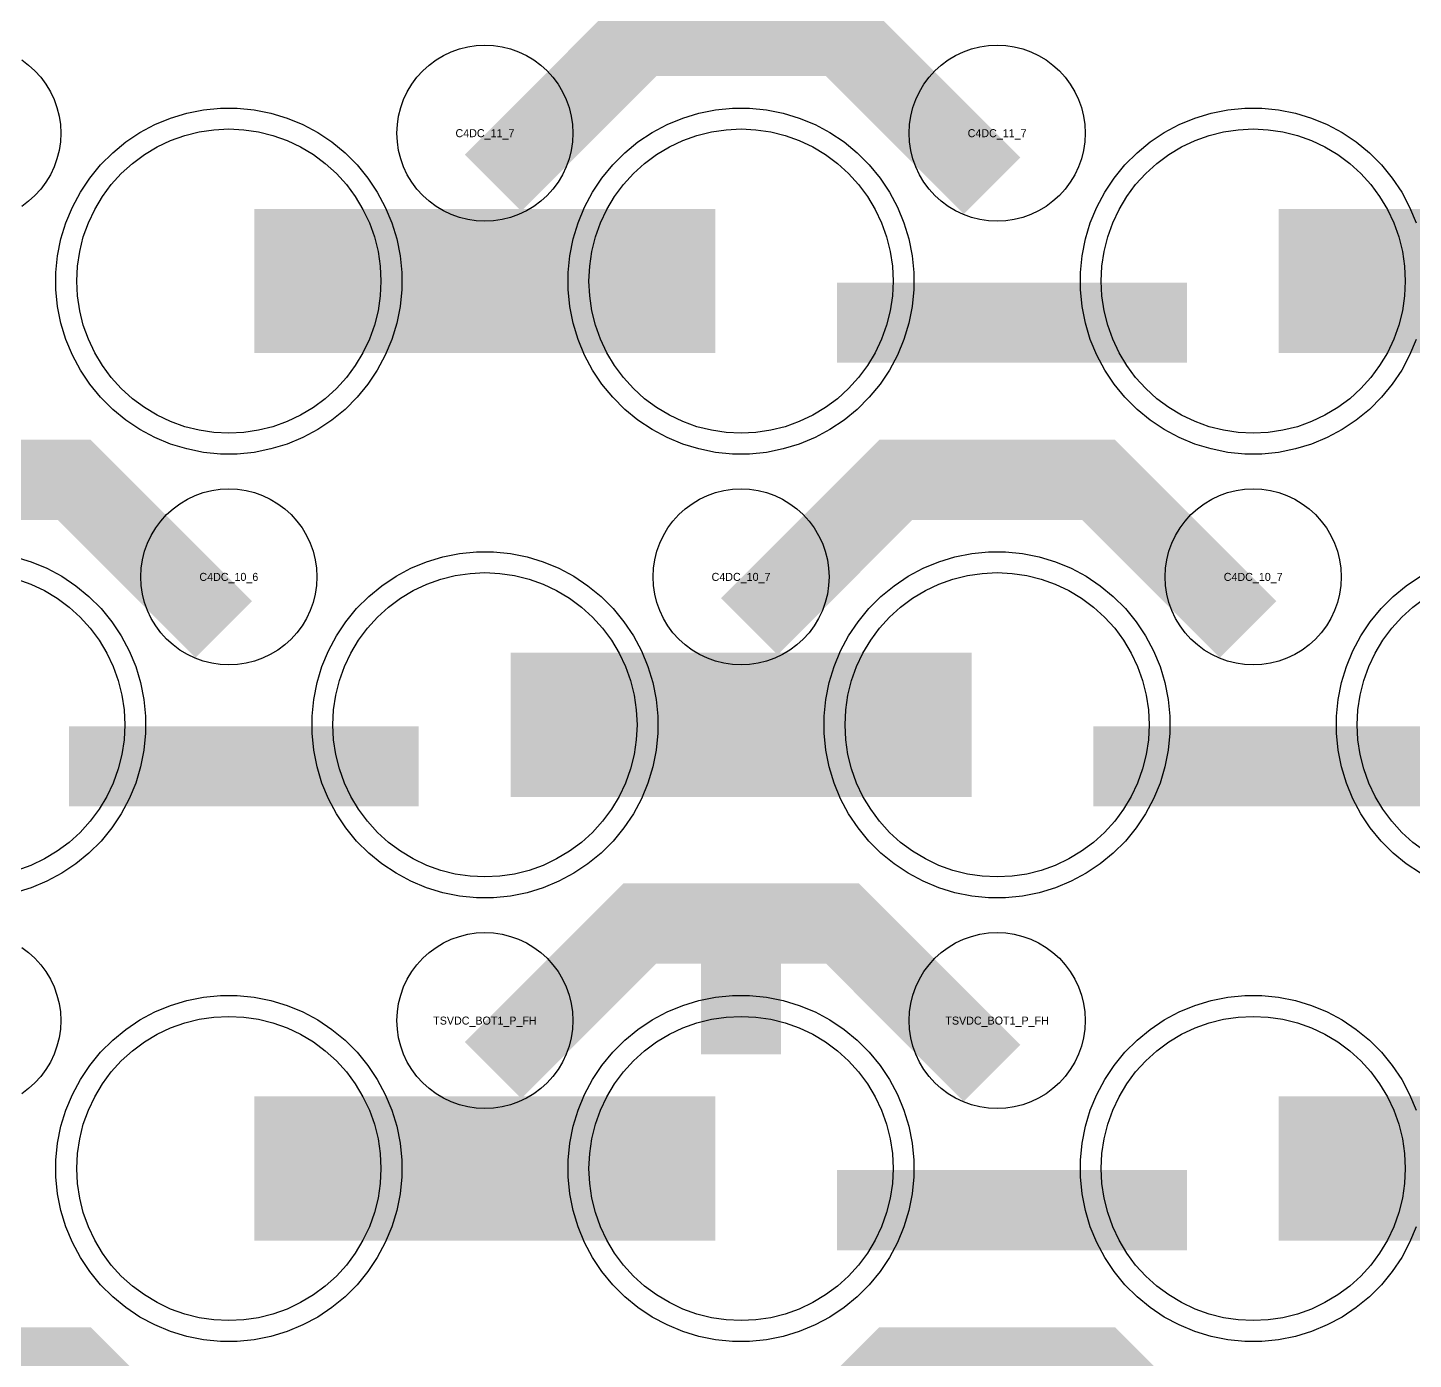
# Model space of a CAD drawing. Extents: x -11880 to 11880, y -14992 to 14992.
# Drawn here: x -9902.8 to -9470, y -13652.1 to -13236.2 of the extents above; entities that cross this region are included whole.
import ezdxf
from ezdxf.enums import TextEntityAlignment as Align

# ---------------------------------------------------------------- set-up
doc = ezdxf.new("R2010")
doc.units = 0
doc.header["$MEASUREMENT"] = 0
for name, color, linetype in [('GDS_775_DT_237', 138, 'CONTINUOUS'), ('RDL1_FS', 34, 'CONTINUOUS'), ('RDL_BS', 160, 'CONTINUOUS')]:
    doc.layers.add(name, color=color, linetype=linetype)

msp = doc.modelspace()

# ---------------------------------------------------------------- linework, layer by layer
at = {"layer": 'RDL1_FS'}
for points in [[(-9840, -13362.869), (-9844.657, -13362.64), (-9849.268, -13361.956), (-9853.791, -13360.824), (-9858.181, -13359.252), (-9862.395, -13357.26), (-9866.395, -13354.862), (-9870.14, -13352.084), (-9873.594, -13348.954), (-9876.724, -13345.5), (-9879.502, -13341.755), (-9881.9, -13337.755), (-9883.892, -13333.541), (-9885.464, -13329.151), (-9886.596, -13324.628), (-9887.28, -13320.017), (-9887.509, -13315.36), (-9887.28, -13310.703), (-9886.596, -13306.092), (-9885.464, -13301.569), (-9883.892, -13297.179), (-9881.9, -13292.965), (-9879.502, -13288.965), (-9876.724, -13285.22), (-9873.594, -13281.766), (-9870.14, -13278.636), (-9866.395, -13275.858), (-9862.395, -13273.46), (-9858.181, -13271.468), (-9853.791, -13269.896), (-9849.268, -13268.764), (-9844.657, -13268.08), (-9840, -13267.851), (-9835.343, -13268.08), (-9830.732, -13268.764), (-9826.209, -13269.896), (-9821.819, -13271.468), (-9817.605, -13273.46), (-9813.605, -13275.858), (-9809.86, -13278.636), (-9806.406, -13281.766), (-9803.276, -13285.22), (-9800.498, -13288.965), (-9798.1, -13292.965), (-9796.108, -13297.179), (-9794.536, -13301.569), (-9793.404, -13306.092), (-9792.72, -13310.703), (-9792.491, -13315.36), (-9792.72, -13320.017), (-9793.404, -13324.628), (-9794.536, -13329.151), (-9796.108, -13333.541), (-9798.1, -13337.755), (-9800.498, -13341.755), (-9803.276, -13345.5), (-9806.406, -13348.954), (-9809.86, -13352.084), (-9813.605, -13354.862), (-9817.605, -13357.26), (-9821.819, -13359.252), (-9826.209, -13360.824), (-9830.732, -13361.956), (-9835.343, -13362.64)], [(-9680, -13362.869), (-9684.657, -13362.64), (-9689.268, -13361.956), (-9693.791, -13360.824), (-9698.181, -13359.252), (-9702.395, -13357.26), (-9706.395, -13354.862), (-9710.14, -13352.084), (-9713.594, -13348.954), (-9716.724, -13345.5), (-9719.502, -13341.755), (-9721.9, -13337.755), (-9723.892, -13333.541), (-9725.464, -13329.151), (-9726.596, -13324.628), (-9727.28, -13320.017), (-9727.509, -13315.36), (-9727.28, -13310.703), (-9726.596, -13306.092), (-9725.464, -13301.569), (-9723.892, -13297.179), (-9721.9, -13292.965), (-9719.502, -13288.965), (-9716.724, -13285.22), (-9713.594, -13281.766), (-9710.14, -13278.636), (-9706.395, -13275.858), (-9702.395, -13273.46), (-9698.181, -13271.468), (-9693.791, -13269.896), (-9689.268, -13268.764), (-9684.657, -13268.08), (-9680, -13267.851), (-9675.343, -13268.08), (-9670.732, -13268.764), (-9666.209, -13269.896), (-9661.819, -13271.468), (-9657.605, -13273.46), (-9653.605, -13275.858), (-9649.86, -13278.636), (-9646.406, -13281.766), (-9643.276, -13285.22), (-9640.498, -13288.965), (-9638.1, -13292.965), (-9636.108, -13297.179), (-9634.536, -13301.569), (-9633.404, -13306.092), (-9632.72, -13310.703), (-9632.491, -13315.36), (-9632.72, -13320.017), (-9633.404, -13324.628), (-9634.536, -13329.151), (-9636.108, -13333.541), (-9638.1, -13337.755), (-9640.498, -13341.755), (-9643.276, -13345.5), (-9646.406, -13348.954), (-9649.86, -13352.084), (-9653.605, -13354.862), (-9657.605, -13357.26), (-9661.819, -13359.252), (-9666.209, -13360.824), (-9670.732, -13361.956), (-9675.343, -13362.64)], [(-9520, -13362.869), (-9524.657, -13362.64), (-9529.268, -13361.956), (-9533.791, -13360.824), (-9538.181, -13359.252), (-9542.395, -13357.26), (-9546.395, -13354.862), (-9550.14, -13352.084), (-9553.594, -13348.954), (-9556.724, -13345.5), (-9559.502, -13341.755), (-9561.9, -13337.755), (-9563.892, -13333.541), (-9565.464, -13329.151), (-9566.596, -13324.628), (-9567.28, -13320.017), (-9567.509, -13315.36), (-9567.28, -13310.703), (-9566.596, -13306.092), (-9565.464, -13301.569), (-9563.892, -13297.179), (-9561.9, -13292.965), (-9559.502, -13288.965), (-9556.724, -13285.22), (-9553.594, -13281.766), (-9550.14, -13278.636), (-9546.395, -13275.858), (-9542.395, -13273.46), (-9538.181, -13271.468), (-9533.791, -13269.896), (-9529.268, -13268.764), (-9524.657, -13268.08), (-9520, -13267.851), (-9515.343, -13268.08), (-9510.732, -13268.764), (-9506.209, -13269.896), (-9501.819, -13271.468), (-9497.605, -13273.46), (-9493.605, -13275.858), (-9489.86, -13278.636), (-9486.406, -13281.766), (-9483.276, -13285.22), (-9480.498, -13288.965), (-9478.1, -13292.965), (-9476.108, -13297.179), (-9474.536, -13301.569), (-9473.404, -13306.092), (-9472.72, -13310.703), (-9472.491, -13315.36), (-9472.72, -13320.017), (-9473.404, -13324.628), (-9474.536, -13329.151), (-9476.108, -13333.541), (-9478.1, -13337.755), (-9480.498, -13341.755), (-9483.276, -13345.5), (-9486.406, -13348.954), (-9489.86, -13352.084), (-9493.605, -13354.862), (-9497.605, -13357.26), (-9501.819, -13359.252), (-9506.209, -13360.824), (-9510.732, -13361.956), (-9515.343, -13362.64)], [(-9760, -13501.434), (-9764.657, -13501.205), (-9769.268, -13500.521), (-9773.791, -13499.389), (-9778.181, -13497.817), (-9782.395, -13495.825), (-9786.395, -13493.427), (-9790.14, -13490.649), (-9793.594, -13487.519), (-9796.724, -13484.065), (-9799.502, -13480.32), (-9801.9, -13476.32), (-9803.892, -13472.106), (-9805.464, -13467.716), (-9806.596, -13463.193), (-9807.28, -13458.582), (-9807.509, -13453.925), (-9807.28, -13449.268), (-9806.596, -13444.657), (-9805.464, -13440.134), (-9803.892, -13435.744), (-9801.9, -13431.53), (-9799.502, -13427.53), (-9796.724, -13423.785), (-9793.594, -13420.331), (-9790.14, -13417.201), (-9786.395, -13414.423), (-9782.395, -13412.025), (-9778.181, -13410.033), (-9773.791, -13408.461), (-9769.268, -13407.329), (-9764.657, -13406.645), (-9760, -13406.416), (-9755.343, -13406.645), (-9750.732, -13407.329), (-9746.209, -13408.461), (-9741.819, -13410.033), (-9737.605, -13412.025), (-9733.605, -13414.423), (-9729.86, -13417.201), (-9726.406, -13420.331), (-9723.276, -13423.785), (-9720.498, -13427.53), (-9718.1, -13431.53), (-9716.108, -13435.744), (-9714.536, -13440.134), (-9713.404, -13444.657), (-9712.72, -13449.268), (-9712.491, -13453.925), (-9712.72, -13458.582), (-9713.404, -13463.193), (-9714.536, -13467.716), (-9716.108, -13472.106), (-9718.1, -13476.32), (-9720.498, -13480.32), (-9723.276, -13484.065), (-9726.406, -13487.519), (-9729.86, -13490.649), (-9733.605, -13493.427), (-9737.605, -13495.825), (-9741.819, -13497.817), (-9746.209, -13499.389), (-9750.732, -13500.521), (-9755.343, -13501.205)], [(-9600, -13501.434), (-9604.657, -13501.205), (-9609.268, -13500.521), (-9613.791, -13499.389), (-9618.181, -13497.817), (-9622.395, -13495.825), (-9626.395, -13493.427), (-9630.14, -13490.649), (-9633.594, -13487.519), (-9636.724, -13484.065), (-9639.502, -13480.32), (-9641.9, -13476.32), (-9643.892, -13472.106), (-9645.464, -13467.716), (-9646.596, -13463.193), (-9647.28, -13458.582), (-9647.509, -13453.925), (-9647.28, -13449.268), (-9646.596, -13444.657), (-9645.464, -13440.134), (-9643.892, -13435.744), (-9641.9, -13431.53), (-9639.502, -13427.53), (-9636.724, -13423.785), (-9633.594, -13420.331), (-9630.14, -13417.201), (-9626.395, -13414.423), (-9622.395, -13412.025), (-9618.181, -13410.033), (-9613.791, -13408.461), (-9609.268, -13407.329), (-9604.657, -13406.645), (-9600, -13406.416), (-9595.343, -13406.645), (-9590.732, -13407.329), (-9586.209, -13408.461), (-9581.819, -13410.033), (-9577.605, -13412.025), (-9573.605, -13414.423), (-9569.86, -13417.201), (-9566.406, -13420.331), (-9563.276, -13423.785), (-9560.498, -13427.53), (-9558.1, -13431.53), (-9556.108, -13435.744), (-9554.536, -13440.134), (-9553.404, -13444.657), (-9552.72, -13449.268), (-9552.491, -13453.925), (-9552.72, -13458.582), (-9553.404, -13463.193), (-9554.536, -13467.716), (-9556.108, -13472.106), (-9558.1, -13476.32), (-9560.498, -13480.32), (-9563.276, -13484.065), (-9566.406, -13487.519), (-9569.86, -13490.649), (-9573.605, -13493.427), (-9577.605, -13495.825), (-9581.819, -13497.817), (-9586.209, -13499.389), (-9590.732, -13500.521), (-9595.343, -13501.205)]]:
    msp.add_lwpolyline(points, close=True, dxfattribs=at)
for points in [[(-9831.998, -13315.36, 45, 45, 0), (-9759.998, -13315.36, 45, 45, 0)], [(-9759.998, -13315.36, 45, 45, 0), (-9687.998, -13315.36, 45, 45, 0)], [(-9511.998, -13315.36, 45, 45, 0), (-9439.998, -13315.36, 45, 45, 0)], [(-9751.998, -13453.925, 45, 45, 0), (-9679.998, -13453.925, 45, 45, 0)], [(-9679.998, -13453.925, 45, 45, 0), (-9607.998, -13453.925, 45, 45, 0)]]:
    msp.add_lwpolyline(points, format="xyseb", dxfattribs=at)
for points in [[(-9906.209, -13408.461), (-9901.819, -13410.033), (-9897.605, -13412.025), (-9893.605, -13414.423), (-9889.86, -13417.201), (-9886.406, -13420.331), (-9883.276, -13423.785), (-9880.498, -13427.53), (-9878.1, -13431.53), (-9876.108, -13435.744), (-9874.536, -13440.134), (-9873.404, -13444.657), (-9872.72, -13449.268), (-9872.491, -13453.925), (-9872.72, -13458.582), (-9873.404, -13463.193), (-9874.536, -13467.716), (-9876.108, -13472.106), (-9878.1, -13476.32), (-9880.498, -13480.32), (-9883.276, -13484.065), (-9886.406, -13487.519), (-9889.86, -13490.649), (-9893.605, -13493.427), (-9897.605, -13495.825), (-9901.819, -13497.817), (-9906.209, -13499.389)], [(-9466.395, -13493.427), (-9470.14, -13490.649), (-9473.594, -13487.519), (-9476.724, -13484.065), (-9479.502, -13480.32), (-9481.9, -13476.32), (-9483.892, -13472.106), (-9485.464, -13467.716), (-9486.596, -13463.193), (-9487.28, -13458.582), (-9487.509, -13453.925), (-9487.28, -13449.268), (-9486.596, -13444.657), (-9485.464, -13440.134), (-9483.892, -13435.744), (-9481.9, -13431.53), (-9479.502, -13427.53), (-9476.724, -13423.785), (-9473.594, -13420.331), (-9470.14, -13417.201), (-9466.395, -13414.423)]]:
    msp.add_lwpolyline(points, dxfattribs=at)
at = {"layer": 'RDL1_FS', "color": 241, "true_color": 0xf7abae}
for points in [[(-9840, -13639.994), (-9844.657, -13639.765), (-9849.268, -13639.081), (-9853.791, -13637.949), (-9858.181, -13636.377), (-9862.395, -13634.385), (-9866.395, -13631.987), (-9870.14, -13629.209), (-9873.594, -13626.079), (-9876.724, -13622.625), (-9879.502, -13618.88), (-9881.9, -13614.88), (-9883.892, -13610.666), (-9885.464, -13606.276), (-9886.596, -13601.753), (-9887.28, -13597.142), (-9887.509, -13592.485), (-9887.28, -13587.828), (-9886.596, -13583.217), (-9885.464, -13578.694), (-9883.892, -13574.304), (-9881.9, -13570.09), (-9879.502, -13566.09), (-9876.724, -13562.345), (-9873.594, -13558.891), (-9870.14, -13555.761), (-9866.395, -13552.983), (-9862.395, -13550.585), (-9858.181, -13548.593), (-9853.791, -13547.021), (-9849.268, -13545.889), (-9844.657, -13545.205), (-9840, -13544.976), (-9835.343, -13545.205), (-9830.732, -13545.889), (-9826.209, -13547.021), (-9821.819, -13548.593), (-9817.605, -13550.585), (-9813.605, -13552.983), (-9809.86, -13555.761), (-9806.406, -13558.891), (-9803.276, -13562.345), (-9800.498, -13566.09), (-9798.1, -13570.09), (-9796.108, -13574.304), (-9794.536, -13578.694), (-9793.404, -13583.217), (-9792.72, -13587.828), (-9792.491, -13592.485), (-9792.72, -13597.142), (-9793.404, -13601.753), (-9794.536, -13606.276), (-9796.108, -13610.666), (-9798.1, -13614.88), (-9800.498, -13618.88), (-9803.276, -13622.625), (-9806.406, -13626.079), (-9809.86, -13629.209), (-9813.605, -13631.987), (-9817.605, -13634.385), (-9821.819, -13636.377), (-9826.209, -13637.949), (-9830.732, -13639.081), (-9835.343, -13639.765)], [(-9680, -13639.994), (-9684.657, -13639.765), (-9689.268, -13639.081), (-9693.791, -13637.949), (-9698.181, -13636.377), (-9702.395, -13634.385), (-9706.395, -13631.987), (-9710.14, -13629.209), (-9713.594, -13626.079), (-9716.724, -13622.625), (-9719.502, -13618.88), (-9721.9, -13614.88), (-9723.892, -13610.666), (-9725.464, -13606.276), (-9726.596, -13601.753), (-9727.28, -13597.142), (-9727.509, -13592.485), (-9727.28, -13587.828), (-9726.596, -13583.217), (-9725.464, -13578.694), (-9723.892, -13574.304), (-9721.9, -13570.09), (-9719.502, -13566.09), (-9716.724, -13562.345), (-9713.594, -13558.891), (-9710.14, -13555.761), (-9706.395, -13552.983), (-9702.395, -13550.585), (-9698.181, -13548.593), (-9693.791, -13547.021), (-9689.268, -13545.889), (-9684.657, -13545.205), (-9680, -13544.976), (-9675.343, -13545.205), (-9670.732, -13545.889), (-9666.209, -13547.021), (-9661.819, -13548.593), (-9657.605, -13550.585), (-9653.605, -13552.983), (-9649.86, -13555.761), (-9646.406, -13558.891), (-9643.276, -13562.345), (-9640.498, -13566.09), (-9638.1, -13570.09), (-9636.108, -13574.304), (-9634.536, -13578.694), (-9633.404, -13583.217), (-9632.72, -13587.828), (-9632.491, -13592.485), (-9632.72, -13597.142), (-9633.404, -13601.753), (-9634.536, -13606.276), (-9636.108, -13610.666), (-9638.1, -13614.88), (-9640.498, -13618.88), (-9643.276, -13622.625), (-9646.406, -13626.079), (-9649.86, -13629.209), (-9653.605, -13631.987), (-9657.605, -13634.385), (-9661.819, -13636.377), (-9666.209, -13637.949), (-9670.732, -13639.081), (-9675.343, -13639.765)], [(-9520, -13639.994), (-9524.657, -13639.765), (-9529.268, -13639.081), (-9533.791, -13637.949), (-9538.181, -13636.377), (-9542.395, -13634.385), (-9546.395, -13631.987), (-9550.14, -13629.209), (-9553.594, -13626.079), (-9556.724, -13622.625), (-9559.502, -13618.88), (-9561.9, -13614.88), (-9563.892, -13610.666), (-9565.464, -13606.276), (-9566.596, -13601.753), (-9567.28, -13597.142), (-9567.509, -13592.485), (-9567.28, -13587.828), (-9566.596, -13583.217), (-9565.464, -13578.694), (-9563.892, -13574.304), (-9561.9, -13570.09), (-9559.502, -13566.09), (-9556.724, -13562.345), (-9553.594, -13558.891), (-9550.14, -13555.761), (-9546.395, -13552.983), (-9542.395, -13550.585), (-9538.181, -13548.593), (-9533.791, -13547.021), (-9529.268, -13545.889), (-9524.657, -13545.205), (-9520, -13544.976), (-9515.343, -13545.205), (-9510.732, -13545.889), (-9506.209, -13547.021), (-9501.819, -13548.593), (-9497.605, -13550.585), (-9493.605, -13552.983), (-9489.86, -13555.761), (-9486.406, -13558.891), (-9483.276, -13562.345), (-9480.498, -13566.09), (-9478.1, -13570.09), (-9476.108, -13574.304), (-9474.536, -13578.694), (-9473.404, -13583.217), (-9472.72, -13587.828), (-9472.491, -13592.485), (-9472.72, -13597.142), (-9473.404, -13601.753), (-9474.536, -13606.276), (-9476.108, -13610.666), (-9478.1, -13614.88), (-9480.498, -13618.88), (-9483.276, -13622.625), (-9486.406, -13626.079), (-9489.86, -13629.209), (-9493.605, -13631.987), (-9497.605, -13634.385), (-9501.819, -13636.377), (-9506.209, -13637.949), (-9510.732, -13639.081), (-9515.343, -13639.765)]]:
    msp.add_lwpolyline(points, close=True, dxfattribs=at)
for points in [[(-9831.998, -13592.485, 45, 45, 0), (-9759.998, -13592.485, 45, 45, 0)], [(-9759.998, -13592.485, 45, 45, 0), (-9687.998, -13592.485, 45, 45, 0)], [(-9511.998, -13592.485, 45, 45, 0), (-9439.998, -13592.485, 45, 45, 0)]]:
    msp.add_lwpolyline(points, format="xyseb", dxfattribs=at)
at = {"layer": 'RDL_BS'}
for points in [[(-9757.438, -13284.674, 25, 25, 0), (-9711.623, -13238.859, 25, 25, 0), (-9678.07, -13238.859, 25, 25, 0)], [(-9601.599, -13285.573, 25, 25, 0), (-9648.313, -13238.859, 25, 25, 0), (-9678.071, -13238.859, 25, 25, 0)], [(-9649.984, -13328.373, 25, 25, 0), (-9540.719, -13328.373, 25, 25, 0)], [(-9841.599, -13424.138, 25, 25, 0), (-9888.313, -13377.424, 25, 25, 0), (-9918.071, -13377.424, 25, 25, 0)], [(-9677.438, -13423.239, 25, 25, 0), (-9631.623, -13377.424, 25, 25, 0), (-9598.07, -13377.424, 25, 25, 0)], [(-9521.599, -13424.138, 25, 25, 0), (-9568.313, -13377.424, 25, 25, 0), (-9598.071, -13377.424, 25, 25, 0)], [(-9889.984, -13466.938, 25, 25, 0), (-9780.719, -13466.938, 25, 25, 0)], [(-9569.984, -13466.938, 25, 25, 0), (-9460.719, -13466.938, 25, 25, 0)], [(-9680, -13529.945, 25, 25, 0), (-9680, -13503.484, 25, 25, 0)], [(-9600, -13668.51, 25, 25, 0), (-9600, -13642.049, 25, 25, 0)], [(-9841.599, -13701.263, 25, 25, 0), (-9888.313, -13654.549, 25, 25, 0), (-9918.071, -13654.549, 25, 25, 0)]]:
    msp.add_lwpolyline(points, format="xyseb", dxfattribs=at)
for points in [[(-9760, -13296.666), (-9762.693, -13296.534), (-9765.365, -13296.138), (-9767.984, -13295.481), (-9770.519, -13294.574), (-9772.956, -13293.422), (-9775.28, -13292.029), (-9777.443, -13290.426), (-9779.442, -13288.614), (-9781.254, -13286.615), (-9782.857, -13284.452), (-9784.25, -13282.128), (-9785.402, -13279.691), (-9786.309, -13277.156), (-9786.966, -13274.537), (-9787.362, -13271.865), (-9787.494, -13269.172), (-9787.362, -13266.479), (-9786.966, -13263.807), (-9786.309, -13261.188), (-9785.402, -13258.653), (-9784.25, -13256.216), (-9782.857, -13253.892), (-9781.254, -13251.729), (-9779.442, -13249.73), (-9777.443, -13247.918), (-9775.28, -13246.315), (-9772.956, -13244.922), (-9770.519, -13243.77), (-9767.984, -13242.863), (-9765.365, -13242.206), (-9762.693, -13241.81), (-9760, -13241.678), (-9757.307, -13241.81), (-9754.635, -13242.206), (-9752.016, -13242.863), (-9749.481, -13243.77), (-9747.044, -13244.922), (-9744.72, -13246.315), (-9742.557, -13247.918), (-9740.558, -13249.73), (-9738.746, -13251.729), (-9737.143, -13253.892), (-9735.75, -13256.216), (-9734.598, -13258.653), (-9733.691, -13261.188), (-9733.034, -13263.807), (-9732.638, -13266.479), (-9732.506, -13269.172), (-9732.638, -13271.865), (-9733.034, -13274.537), (-9733.691, -13277.156), (-9734.598, -13279.691), (-9735.75, -13282.128), (-9737.143, -13284.452), (-9738.746, -13286.615), (-9740.558, -13288.614), (-9742.557, -13290.426), (-9744.72, -13292.029), (-9747.044, -13293.422), (-9749.481, -13294.574), (-9752.016, -13295.481), (-9754.635, -13296.138), (-9757.307, -13296.534)], [(-9600, -13296.666), (-9602.693, -13296.534), (-9605.365, -13296.138), (-9607.984, -13295.481), (-9610.519, -13294.574), (-9612.956, -13293.422), (-9615.28, -13292.029), (-9617.443, -13290.426), (-9619.442, -13288.614), (-9621.254, -13286.615), (-9622.857, -13284.452), (-9624.25, -13282.128), (-9625.402, -13279.691), (-9626.309, -13277.156), (-9626.966, -13274.537), (-9627.362, -13271.865), (-9627.494, -13269.172), (-9627.362, -13266.479), (-9626.966, -13263.807), (-9626.309, -13261.188), (-9625.402, -13258.653), (-9624.25, -13256.216), (-9622.857, -13253.892), (-9621.254, -13251.729), (-9619.442, -13249.73), (-9617.443, -13247.918), (-9615.28, -13246.315), (-9612.956, -13244.922), (-9610.519, -13243.77), (-9607.984, -13242.863), (-9605.365, -13242.206), (-9602.693, -13241.81), (-9600, -13241.678), (-9597.307, -13241.81), (-9594.635, -13242.206), (-9592.016, -13242.863), (-9589.481, -13243.77), (-9587.044, -13244.922), (-9584.72, -13246.315), (-9582.557, -13247.918), (-9580.558, -13249.73), (-9578.746, -13251.729), (-9577.143, -13253.892), (-9575.75, -13256.216), (-9574.598, -13258.653), (-9573.691, -13261.188), (-9573.034, -13263.807), (-9572.638, -13266.479), (-9572.506, -13269.172), (-9572.638, -13271.865), (-9573.034, -13274.537), (-9573.691, -13277.156), (-9574.598, -13279.691), (-9575.75, -13282.128), (-9577.143, -13284.452), (-9578.746, -13286.615), (-9580.558, -13288.614), (-9582.557, -13290.426), (-9584.72, -13292.029), (-9587.044, -13293.422), (-9589.481, -13294.574), (-9592.016, -13295.481), (-9594.635, -13296.138), (-9597.307, -13296.534)], [(-9842.644, -13369.36), (-9847.938, -13368.843), (-9853.165, -13367.797), (-9858.205, -13366.266), (-9863.115, -13364.235), (-9867.777, -13361.743), (-9872.191, -13358.796), (-9876.292, -13355.434), (-9880.074, -13351.652), (-9883.436, -13347.551), (-9886.383, -13343.137), (-9888.875, -13338.475), (-9890.906, -13333.565), (-9892.437, -13328.525), (-9893.483, -13323.298), (-9894, -13318.004), (-9894, -13312.716), (-9893.483, -13307.422), (-9892.437, -13302.195), (-9890.906, -13297.155), (-9888.875, -13292.245), (-9886.383, -13287.583), (-9883.436, -13283.169), (-9880.074, -13279.068), (-9876.292, -13275.286), (-9872.191, -13271.924), (-9867.777, -13268.977), (-9863.115, -13266.485), (-9858.205, -13264.454), (-9853.165, -13262.923), (-9847.938, -13261.877), (-9842.644, -13261.36), (-9837.356, -13261.36), (-9832.062, -13261.877), (-9826.835, -13262.923), (-9821.795, -13264.454), (-9816.885, -13266.485), (-9812.223, -13268.977), (-9807.809, -13271.924), (-9803.708, -13275.286), (-9799.926, -13279.068), (-9796.564, -13283.169), (-9793.617, -13287.583), (-9791.125, -13292.245), (-9789.094, -13297.155), (-9787.563, -13302.195), (-9786.517, -13307.422), (-9786, -13312.716), (-9786, -13318.004), (-9786.517, -13323.298), (-9787.563, -13328.525), (-9789.094, -13333.565), (-9791.125, -13338.475), (-9793.617, -13343.137), (-9796.564, -13347.551), (-9799.926, -13351.652), (-9803.708, -13355.434), (-9807.809, -13358.796), (-9812.223, -13361.743), (-9816.885, -13364.235), (-9821.795, -13366.266), (-9826.835, -13367.797), (-9832.062, -13368.843), (-9837.356, -13369.36)], [(-9682.644, -13369.36), (-9687.938, -13368.843), (-9693.165, -13367.797), (-9698.205, -13366.266), (-9703.115, -13364.235), (-9707.777, -13361.743), (-9712.191, -13358.796), (-9716.292, -13355.434), (-9720.074, -13351.652), (-9723.436, -13347.551), (-9726.383, -13343.137), (-9728.875, -13338.475), (-9730.906, -13333.565), (-9732.437, -13328.525), (-9733.483, -13323.298), (-9734, -13318.004), (-9734, -13312.716), (-9733.483, -13307.422), (-9732.437, -13302.195), (-9730.906, -13297.155), (-9728.875, -13292.245), (-9726.383, -13287.583), (-9723.436, -13283.169), (-9720.074, -13279.068), (-9716.292, -13275.286), (-9712.191, -13271.924), (-9707.777, -13268.977), (-9703.115, -13266.485), (-9698.205, -13264.454), (-9693.165, -13262.923), (-9687.938, -13261.877), (-9682.644, -13261.36), (-9677.356, -13261.36), (-9672.062, -13261.877), (-9666.835, -13262.923), (-9661.795, -13264.454), (-9656.885, -13266.485), (-9652.223, -13268.977), (-9647.809, -13271.924), (-9643.708, -13275.286), (-9639.926, -13279.068), (-9636.564, -13283.169), (-9633.617, -13287.583), (-9631.125, -13292.245), (-9629.094, -13297.155), (-9627.563, -13302.195), (-9626.517, -13307.422), (-9626, -13312.716), (-9626, -13318.004), (-9626.517, -13323.298), (-9627.563, -13328.525), (-9629.094, -13333.565), (-9631.125, -13338.475), (-9633.617, -13343.137), (-9636.564, -13347.551), (-9639.926, -13351.652), (-9643.708, -13355.434), (-9647.809, -13358.796), (-9652.223, -13361.743), (-9656.885, -13364.235), (-9661.795, -13366.266), (-9666.835, -13367.797), (-9672.062, -13368.843), (-9677.356, -13369.36)], [(-9840, -13435.231), (-9842.693, -13435.099), (-9845.365, -13434.703), (-9847.984, -13434.046), (-9850.519, -13433.139), (-9852.956, -13431.987), (-9855.28, -13430.594), (-9857.443, -13428.991), (-9859.442, -13427.179), (-9861.254, -13425.18), (-9862.857, -13423.017), (-9864.25, -13420.693), (-9865.402, -13418.256), (-9866.309, -13415.721), (-9866.966, -13413.102), (-9867.362, -13410.43), (-9867.494, -13407.737), (-9867.362, -13405.044), (-9866.966, -13402.372), (-9866.309, -13399.753), (-9865.402, -13397.218), (-9864.25, -13394.781), (-9862.857, -13392.457), (-9861.254, -13390.294), (-9859.442, -13388.295), (-9857.443, -13386.483), (-9855.28, -13384.88), (-9852.956, -13383.487), (-9850.519, -13382.335), (-9847.984, -13381.428), (-9845.365, -13380.771), (-9842.693, -13380.375), (-9840, -13380.243), (-9837.307, -13380.375), (-9834.635, -13380.771), (-9832.016, -13381.428), (-9829.481, -13382.335), (-9827.044, -13383.487), (-9824.72, -13384.88), (-9822.557, -13386.483), (-9820.558, -13388.295), (-9818.746, -13390.294), (-9817.143, -13392.457), (-9815.75, -13394.781), (-9814.598, -13397.218), (-9813.691, -13399.753), (-9813.034, -13402.372), (-9812.638, -13405.044), (-9812.506, -13407.737), (-9812.638, -13410.43), (-9813.034, -13413.102), (-9813.691, -13415.721), (-9814.598, -13418.256), (-9815.75, -13420.693), (-9817.143, -13423.017), (-9818.746, -13425.18), (-9820.558, -13427.179), (-9822.557, -13428.991), (-9824.72, -13430.594), (-9827.044, -13431.987), (-9829.481, -13433.139), (-9832.016, -13434.046), (-9834.635, -13434.703), (-9837.307, -13435.099)], [(-9680, -13435.231), (-9682.693, -13435.099), (-9685.365, -13434.703), (-9687.984, -13434.046), (-9690.519, -13433.139), (-9692.956, -13431.987), (-9695.28, -13430.594), (-9697.443, -13428.991), (-9699.442, -13427.179), (-9701.254, -13425.18), (-9702.857, -13423.017), (-9704.25, -13420.693), (-9705.402, -13418.256), (-9706.309, -13415.721), (-9706.966, -13413.102), (-9707.362, -13410.43), (-9707.494, -13407.737), (-9707.362, -13405.044), (-9706.966, -13402.372), (-9706.309, -13399.753), (-9705.402, -13397.218), (-9704.25, -13394.781), (-9702.857, -13392.457), (-9701.254, -13390.294), (-9699.442, -13388.295), (-9697.443, -13386.483), (-9695.28, -13384.88), (-9692.956, -13383.487), (-9690.519, -13382.335), (-9687.984, -13381.428), (-9685.365, -13380.771), (-9682.693, -13380.375), (-9680, -13380.243), (-9677.307, -13380.375), (-9674.635, -13380.771), (-9672.016, -13381.428), (-9669.481, -13382.335), (-9667.044, -13383.487), (-9664.72, -13384.88), (-9662.557, -13386.483), (-9660.558, -13388.295), (-9658.746, -13390.294), (-9657.143, -13392.457), (-9655.75, -13394.781), (-9654.598, -13397.218), (-9653.691, -13399.753), (-9653.034, -13402.372), (-9652.638, -13405.044), (-9652.506, -13407.737), (-9652.638, -13410.43), (-9653.034, -13413.102), (-9653.691, -13415.721), (-9654.598, -13418.256), (-9655.75, -13420.693), (-9657.143, -13423.017), (-9658.746, -13425.18), (-9660.558, -13427.179), (-9662.557, -13428.991), (-9664.72, -13430.594), (-9667.044, -13431.987), (-9669.481, -13433.139), (-9672.016, -13434.046), (-9674.635, -13434.703), (-9677.307, -13435.099)], [(-9520, -13435.231), (-9522.693, -13435.099), (-9525.365, -13434.703), (-9527.984, -13434.046), (-9530.519, -13433.139), (-9532.956, -13431.987), (-9535.28, -13430.594), (-9537.443, -13428.991), (-9539.442, -13427.179), (-9541.254, -13425.18), (-9542.857, -13423.017), (-9544.25, -13420.693), (-9545.402, -13418.256), (-9546.309, -13415.721), (-9546.966, -13413.102), (-9547.362, -13410.43), (-9547.494, -13407.737), (-9547.362, -13405.044), (-9546.966, -13402.372), (-9546.309, -13399.753), (-9545.402, -13397.218), (-9544.25, -13394.781), (-9542.857, -13392.457), (-9541.254, -13390.294), (-9539.442, -13388.295), (-9537.443, -13386.483), (-9535.28, -13384.88), (-9532.956, -13383.487), (-9530.519, -13382.335), (-9527.984, -13381.428), (-9525.365, -13380.771), (-9522.693, -13380.375), (-9520, -13380.243), (-9517.307, -13380.375), (-9514.635, -13380.771), (-9512.016, -13381.428), (-9509.481, -13382.335), (-9507.044, -13383.487), (-9504.72, -13384.88), (-9502.557, -13386.483), (-9500.558, -13388.295), (-9498.746, -13390.294), (-9497.143, -13392.457), (-9495.75, -13394.781), (-9494.598, -13397.218), (-9493.691, -13399.753), (-9493.034, -13402.372), (-9492.638, -13405.044), (-9492.506, -13407.737), (-9492.638, -13410.43), (-9493.034, -13413.102), (-9493.691, -13415.721), (-9494.598, -13418.256), (-9495.75, -13420.693), (-9497.143, -13423.017), (-9498.746, -13425.18), (-9500.558, -13427.179), (-9502.557, -13428.991), (-9504.72, -13430.594), (-9507.044, -13431.987), (-9509.481, -13433.139), (-9512.016, -13434.046), (-9514.635, -13434.703), (-9517.307, -13435.099)], [(-9762.644, -13507.925), (-9767.938, -13507.408), (-9773.165, -13506.362), (-9778.205, -13504.831), (-9783.115, -13502.8), (-9787.777, -13500.308), (-9792.191, -13497.361), (-9796.292, -13493.999), (-9800.074, -13490.217), (-9803.436, -13486.116), (-9806.383, -13481.702), (-9808.875, -13477.04), (-9810.906, -13472.13), (-9812.437, -13467.09), (-9813.483, -13461.863), (-9814, -13456.569), (-9814, -13451.281), (-9813.483, -13445.987), (-9812.437, -13440.76), (-9810.906, -13435.72), (-9808.875, -13430.81), (-9806.383, -13426.148), (-9803.436, -13421.734), (-9800.074, -13417.633), (-9796.292, -13413.851), (-9792.191, -13410.489), (-9787.777, -13407.542), (-9783.115, -13405.05), (-9778.205, -13403.019), (-9773.165, -13401.488), (-9767.938, -13400.442), (-9762.644, -13399.925), (-9757.356, -13399.925), (-9752.062, -13400.442), (-9746.835, -13401.488), (-9741.795, -13403.019), (-9736.885, -13405.05), (-9732.223, -13407.542), (-9727.809, -13410.489), (-9723.708, -13413.851), (-9719.926, -13417.633), (-9716.564, -13421.734), (-9713.617, -13426.148), (-9711.125, -13430.81), (-9709.094, -13435.72), (-9707.563, -13440.76), (-9706.517, -13445.987), (-9706, -13451.281), (-9706, -13456.569), (-9706.517, -13461.863), (-9707.563, -13467.09), (-9709.094, -13472.13), (-9711.125, -13477.04), (-9713.617, -13481.702), (-9716.564, -13486.116), (-9719.926, -13490.217), (-9723.708, -13493.999), (-9727.809, -13497.361), (-9732.223, -13500.308), (-9736.885, -13502.8), (-9741.795, -13504.831), (-9746.835, -13506.362), (-9752.062, -13507.408), (-9757.356, -13507.925)], [(-9602.644, -13507.925), (-9607.938, -13507.408), (-9613.165, -13506.362), (-9618.205, -13504.831), (-9623.115, -13502.8), (-9627.777, -13500.308), (-9632.191, -13497.361), (-9636.292, -13493.999), (-9640.074, -13490.217), (-9643.436, -13486.116), (-9646.383, -13481.702), (-9648.875, -13477.04), (-9650.906, -13472.13), (-9652.437, -13467.09), (-9653.483, -13461.863), (-9654, -13456.569), (-9654, -13451.281), (-9653.483, -13445.987), (-9652.437, -13440.76), (-9650.906, -13435.72), (-9648.875, -13430.81), (-9646.383, -13426.148), (-9643.436, -13421.734), (-9640.074, -13417.633), (-9636.292, -13413.851), (-9632.191, -13410.489), (-9627.777, -13407.542), (-9623.115, -13405.05), (-9618.205, -13403.019), (-9613.165, -13401.488), (-9607.938, -13400.442), (-9602.644, -13399.925), (-9597.356, -13399.925), (-9592.062, -13400.442), (-9586.835, -13401.488), (-9581.795, -13403.019), (-9576.885, -13405.05), (-9572.223, -13407.542), (-9567.809, -13410.489), (-9563.708, -13413.851), (-9559.926, -13417.633), (-9556.564, -13421.734), (-9553.617, -13426.148), (-9551.125, -13430.81), (-9549.094, -13435.72), (-9547.563, -13440.76), (-9546.517, -13445.987), (-9546, -13451.281), (-9546, -13456.569), (-9546.517, -13461.863), (-9547.563, -13467.09), (-9549.094, -13472.13), (-9551.125, -13477.04), (-9553.617, -13481.702), (-9556.564, -13486.116), (-9559.926, -13490.217), (-9563.708, -13493.999), (-9567.809, -13497.361), (-9572.223, -13500.308), (-9576.885, -13502.8), (-9581.795, -13504.831), (-9586.835, -13506.362), (-9592.062, -13507.408), (-9597.356, -13507.925)]]:
    msp.add_lwpolyline(points, close=True, dxfattribs=at)
for points in [[(-9904.72, -13246.315), (-9902.557, -13247.918), (-9900.558, -13249.73), (-9898.746, -13251.729), (-9897.143, -13253.892), (-9895.75, -13256.216), (-9894.598, -13258.653), (-9893.691, -13261.188), (-9893.034, -13263.807), (-9892.638, -13266.479), (-9892.506, -13269.172), (-9892.638, -13271.865), (-9893.034, -13274.537), (-9893.691, -13277.156), (-9894.598, -13279.691), (-9895.75, -13282.128), (-9897.143, -13284.452), (-9898.746, -13286.615), (-9900.558, -13288.614), (-9902.557, -13290.426), (-9904.72, -13292.029)], [(-9469.094, -13333.565), (-9471.125, -13338.475), (-9473.617, -13343.137), (-9476.564, -13347.551), (-9479.926, -13351.652), (-9483.708, -13355.434), (-9487.809, -13358.796), (-9492.223, -13361.743), (-9496.885, -13364.235), (-9501.795, -13366.266), (-9506.835, -13367.797), (-9512.062, -13368.843), (-9517.356, -13369.36), (-9522.644, -13369.36), (-9527.938, -13368.843), (-9533.165, -13367.797), (-9538.205, -13366.266), (-9543.115, -13364.235), (-9547.777, -13361.743), (-9552.191, -13358.796), (-9556.292, -13355.434), (-9560.074, -13351.652), (-9563.436, -13347.551), (-9566.383, -13343.137), (-9568.875, -13338.475), (-9570.906, -13333.565), (-9572.437, -13328.525), (-9573.483, -13323.298), (-9574, -13318.004), (-9574, -13312.716), (-9573.483, -13307.422), (-9572.437, -13302.195), (-9570.906, -13297.155), (-9568.875, -13292.245), (-9566.383, -13287.583), (-9563.436, -13283.169), (-9560.074, -13279.068), (-9556.292, -13275.286), (-9552.191, -13271.924), (-9547.777, -13268.977), (-9543.115, -13266.485), (-9538.205, -13264.454), (-9533.165, -13262.923), (-9527.938, -13261.877), (-9522.644, -13261.36), (-9517.356, -13261.36), (-9512.062, -13261.877), (-9506.835, -13262.923), (-9501.795, -13264.454), (-9496.885, -13266.485), (-9492.223, -13268.977), (-9487.809, -13271.924), (-9483.708, -13275.286), (-9479.926, -13279.068), (-9476.564, -13283.169), (-9473.617, -13287.583), (-9471.125, -13292.245), (-9469.094, -13297.155)], [(-9906.835, -13401.488), (-9901.795, -13403.019), (-9896.885, -13405.05), (-9892.223, -13407.542), (-9887.809, -13410.489), (-9883.708, -13413.851), (-9879.926, -13417.633), (-9876.564, -13421.734), (-9873.617, -13426.148), (-9871.125, -13430.81), (-9869.094, -13435.72), (-9867.563, -13440.76), (-9866.517, -13445.987), (-9866, -13451.281), (-9866, -13456.569), (-9866.517, -13461.863), (-9867.563, -13467.09), (-9869.094, -13472.13), (-9871.125, -13477.04), (-9873.617, -13481.702), (-9876.564, -13486.116), (-9879.926, -13490.217), (-9883.708, -13493.999), (-9887.809, -13497.361), (-9892.223, -13500.308), (-9896.885, -13502.8), (-9901.795, -13504.831), (-9906.835, -13506.362)], [(-9467.777, -13500.308), (-9472.191, -13497.361), (-9476.292, -13493.999), (-9480.074, -13490.217), (-9483.436, -13486.116), (-9486.383, -13481.702), (-9488.875, -13477.04), (-9490.906, -13472.13), (-9492.437, -13467.09), (-9493.483, -13461.863), (-9494, -13456.569), (-9494, -13451.281), (-9493.483, -13445.987), (-9492.437, -13440.76), (-9490.906, -13435.72), (-9488.875, -13430.81), (-9486.383, -13426.148), (-9483.436, -13421.734), (-9480.074, -13417.633), (-9476.292, -13413.851), (-9472.191, -13410.489), (-9467.777, -13407.542)], [(-9904.72, -13523.44), (-9902.557, -13525.043), (-9900.558, -13526.855), (-9898.746, -13528.854), (-9897.143, -13531.017), (-9895.75, -13533.341), (-9894.598, -13535.778), (-9893.691, -13538.313), (-9893.034, -13540.932), (-9892.638, -13543.604), (-9892.506, -13546.297), (-9892.638, -13548.99), (-9893.034, -13551.662), (-9893.691, -13554.281), (-9894.598, -13556.816), (-9895.75, -13559.253), (-9897.143, -13561.577), (-9898.746, -13563.74), (-9900.558, -13565.739), (-9902.557, -13567.551), (-9904.72, -13569.154)]]:
    msp.add_lwpolyline(points, dxfattribs=at)
at = {"layer": 'RDL_BS', "color": 241, "true_color": 0xf7abae}
for points in [[(-9680, -13511.666, 25, 25, 0), (-9680, -13556.874, 25, 25, 0)], [(-9757.438, -13561.799, 25, 25, 0), (-9711.623, -13515.984, 25, 25, 0), (-9678.07, -13515.984, 25, 25, 0)], [(-9601.599, -13562.698, 25, 25, 0), (-9648.313, -13515.984, 25, 25, 0), (-9678.071, -13515.984, 25, 25, 0)], [(-9649.984, -13605.498, 25, 25, 0), (-9540.719, -13605.498, 25, 25, 0)], [(-9600, -13650.231, 25, 25, 0), (-9600, -13695.439, 25, 25, 0)], [(-9677.438, -13700.364, 25, 25, 0), (-9631.623, -13654.549, 25, 25, 0), (-9598.07, -13654.549, 25, 25, 0)], [(-9521.599, -13701.263, 25, 25, 0), (-9568.313, -13654.549, 25, 25, 0), (-9598.071, -13654.549, 25, 25, 0)]]:
    msp.add_lwpolyline(points, format="xyseb", dxfattribs=at)
for points in [[(-9760, -13573.791), (-9762.693, -13573.659), (-9765.365, -13573.263), (-9767.984, -13572.606), (-9770.519, -13571.699), (-9772.956, -13570.547), (-9775.28, -13569.154), (-9777.443, -13567.551), (-9779.442, -13565.739), (-9781.254, -13563.74), (-9782.857, -13561.577), (-9784.25, -13559.253), (-9785.402, -13556.816), (-9786.309, -13554.281), (-9786.966, -13551.662), (-9787.362, -13548.99), (-9787.494, -13546.297), (-9787.362, -13543.604), (-9786.966, -13540.932), (-9786.309, -13538.313), (-9785.402, -13535.778), (-9784.25, -13533.341), (-9782.857, -13531.017), (-9781.254, -13528.854), (-9779.442, -13526.855), (-9777.443, -13525.043), (-9775.28, -13523.44), (-9772.956, -13522.047), (-9770.519, -13520.895), (-9767.984, -13519.988), (-9765.365, -13519.331), (-9762.693, -13518.935), (-9760, -13518.803), (-9757.307, -13518.935), (-9754.635, -13519.331), (-9752.016, -13519.988), (-9749.481, -13520.895), (-9747.044, -13522.047), (-9744.72, -13523.44), (-9742.557, -13525.043), (-9740.558, -13526.855), (-9738.746, -13528.854), (-9737.143, -13531.017), (-9735.75, -13533.341), (-9734.598, -13535.778), (-9733.691, -13538.313), (-9733.034, -13540.932), (-9732.638, -13543.604), (-9732.506, -13546.297), (-9732.638, -13548.99), (-9733.034, -13551.662), (-9733.691, -13554.281), (-9734.598, -13556.816), (-9735.75, -13559.253), (-9737.143, -13561.577), (-9738.746, -13563.74), (-9740.558, -13565.739), (-9742.557, -13567.551), (-9744.72, -13569.154), (-9747.044, -13570.547), (-9749.481, -13571.699), (-9752.016, -13572.606), (-9754.635, -13573.263), (-9757.307, -13573.659)], [(-9600, -13573.791), (-9602.693, -13573.659), (-9605.365, -13573.263), (-9607.984, -13572.606), (-9610.519, -13571.699), (-9612.956, -13570.547), (-9615.28, -13569.154), (-9617.443, -13567.551), (-9619.442, -13565.739), (-9621.254, -13563.74), (-9622.857, -13561.577), (-9624.25, -13559.253), (-9625.402, -13556.816), (-9626.309, -13554.281), (-9626.966, -13551.662), (-9627.362, -13548.99), (-9627.494, -13546.297), (-9627.362, -13543.604), (-9626.966, -13540.932), (-9626.309, -13538.313), (-9625.402, -13535.778), (-9624.25, -13533.341), (-9622.857, -13531.017), (-9621.254, -13528.854), (-9619.442, -13526.855), (-9617.443, -13525.043), (-9615.28, -13523.44), (-9612.956, -13522.047), (-9610.519, -13520.895), (-9607.984, -13519.988), (-9605.365, -13519.331), (-9602.693, -13518.935), (-9600, -13518.803), (-9597.307, -13518.935), (-9594.635, -13519.331), (-9592.016, -13519.988), (-9589.481, -13520.895), (-9587.044, -13522.047), (-9584.72, -13523.44), (-9582.557, -13525.043), (-9580.558, -13526.855), (-9578.746, -13528.854), (-9577.143, -13531.017), (-9575.75, -13533.341), (-9574.598, -13535.778), (-9573.691, -13538.313), (-9573.034, -13540.932), (-9572.638, -13543.604), (-9572.506, -13546.297), (-9572.638, -13548.99), (-9573.034, -13551.662), (-9573.691, -13554.281), (-9574.598, -13556.816), (-9575.75, -13559.253), (-9577.143, -13561.577), (-9578.746, -13563.74), (-9580.558, -13565.739), (-9582.557, -13567.551), (-9584.72, -13569.154), (-9587.044, -13570.547), (-9589.481, -13571.699), (-9592.016, -13572.606), (-9594.635, -13573.263), (-9597.307, -13573.659)], [(-9842.644, -13646.485), (-9847.938, -13645.968), (-9853.165, -13644.922), (-9858.205, -13643.391), (-9863.115, -13641.36), (-9867.777, -13638.868), (-9872.191, -13635.921), (-9876.292, -13632.559), (-9880.074, -13628.777), (-9883.436, -13624.676), (-9886.383, -13620.262), (-9888.875, -13615.6), (-9890.906, -13610.69), (-9892.437, -13605.65), (-9893.483, -13600.423), (-9894, -13595.129), (-9894, -13589.841), (-9893.483, -13584.547), (-9892.437, -13579.32), (-9890.906, -13574.28), (-9888.875, -13569.37), (-9886.383, -13564.708), (-9883.436, -13560.294), (-9880.074, -13556.193), (-9876.292, -13552.411), (-9872.191, -13549.049), (-9867.777, -13546.102), (-9863.115, -13543.61), (-9858.205, -13541.579), (-9853.165, -13540.048), (-9847.938, -13539.002), (-9842.644, -13538.485), (-9837.356, -13538.485), (-9832.062, -13539.002), (-9826.835, -13540.048), (-9821.795, -13541.579), (-9816.885, -13543.61), (-9812.223, -13546.102), (-9807.809, -13549.049), (-9803.708, -13552.411), (-9799.926, -13556.193), (-9796.564, -13560.294), (-9793.617, -13564.708), (-9791.125, -13569.37), (-9789.094, -13574.28), (-9787.563, -13579.32), (-9786.517, -13584.547), (-9786, -13589.841), (-9786, -13595.129), (-9786.517, -13600.423), (-9787.563, -13605.65), (-9789.094, -13610.69), (-9791.125, -13615.6), (-9793.617, -13620.262), (-9796.564, -13624.676), (-9799.926, -13628.777), (-9803.708, -13632.559), (-9807.809, -13635.921), (-9812.223, -13638.868), (-9816.885, -13641.36), (-9821.795, -13643.391), (-9826.835, -13644.922), (-9832.062, -13645.968), (-9837.356, -13646.485)], [(-9682.644, -13646.485), (-9687.938, -13645.968), (-9693.165, -13644.922), (-9698.205, -13643.391), (-9703.115, -13641.36), (-9707.777, -13638.868), (-9712.191, -13635.921), (-9716.292, -13632.559), (-9720.074, -13628.777), (-9723.436, -13624.676), (-9726.383, -13620.262), (-9728.875, -13615.6), (-9730.906, -13610.69), (-9732.437, -13605.65), (-9733.483, -13600.423), (-9734, -13595.129), (-9734, -13589.841), (-9733.483, -13584.547), (-9732.437, -13579.32), (-9730.906, -13574.28), (-9728.875, -13569.37), (-9726.383, -13564.708), (-9723.436, -13560.294), (-9720.074, -13556.193), (-9716.292, -13552.411), (-9712.191, -13549.049), (-9707.777, -13546.102), (-9703.115, -13543.61), (-9698.205, -13541.579), (-9693.165, -13540.048), (-9687.938, -13539.002), (-9682.644, -13538.485), (-9677.356, -13538.485), (-9672.062, -13539.002), (-9666.835, -13540.048), (-9661.795, -13541.579), (-9656.885, -13543.61), (-9652.223, -13546.102), (-9647.809, -13549.049), (-9643.708, -13552.411), (-9639.926, -13556.193), (-9636.564, -13560.294), (-9633.617, -13564.708), (-9631.125, -13569.37), (-9629.094, -13574.28), (-9627.563, -13579.32), (-9626.517, -13584.547), (-9626, -13589.841), (-9626, -13595.129), (-9626.517, -13600.423), (-9627.563, -13605.65), (-9629.094, -13610.69), (-9631.125, -13615.6), (-9633.617, -13620.262), (-9636.564, -13624.676), (-9639.926, -13628.777), (-9643.708, -13632.559), (-9647.809, -13635.921), (-9652.223, -13638.868), (-9656.885, -13641.36), (-9661.795, -13643.391), (-9666.835, -13644.922), (-9672.062, -13645.968), (-9677.356, -13646.485)]]:
    msp.add_lwpolyline(points, close=True, dxfattribs=at)
msp.add_lwpolyline([(-9469.094, -13610.69), (-9471.125, -13615.6), (-9473.617, -13620.262), (-9476.564, -13624.676), (-9479.926, -13628.777), (-9483.708, -13632.559), (-9487.809, -13635.921), (-9492.223, -13638.868), (-9496.885, -13641.36), (-9501.795, -13643.391), (-9506.835, -13644.922), (-9512.062, -13645.968), (-9517.356, -13646.485), (-9522.644, -13646.485), (-9527.938, -13645.968), (-9533.165, -13644.922), (-9538.205, -13643.391), (-9543.115, -13641.36), (-9547.777, -13638.868), (-9552.191, -13635.921), (-9556.292, -13632.559), (-9560.074, -13628.777), (-9563.436, -13624.676), (-9566.383, -13620.262), (-9568.875, -13615.6), (-9570.906, -13610.69), (-9572.437, -13605.65), (-9573.483, -13600.423), (-9574, -13595.129), (-9574, -13589.841), (-9573.483, -13584.547), (-9572.437, -13579.32), (-9570.906, -13574.28), (-9568.875, -13569.37), (-9566.383, -13564.708), (-9563.436, -13560.294), (-9560.074, -13556.193), (-9556.292, -13552.411), (-9552.191, -13549.049), (-9547.777, -13546.102), (-9543.115, -13543.61), (-9538.205, -13541.579), (-9533.165, -13540.048), (-9527.938, -13539.002), (-9522.644, -13538.485), (-9517.356, -13538.485), (-9512.062, -13539.002), (-9506.835, -13540.048), (-9501.795, -13541.579), (-9496.885, -13543.61), (-9492.223, -13546.102), (-9487.809, -13549.049), (-9483.708, -13552.411), (-9479.926, -13556.193), (-9476.564, -13560.294), (-9473.617, -13564.708), (-9471.125, -13569.37), (-9469.094, -13574.28)], dxfattribs=at)

# ---------------------------------------------------------------- texts
at = {"layer": 'GDS_775_DT_237'}
for s, p in [('C4DC_11_7', (-9760, -13269.172)), ('C4DC_11_7', (-9760, -13269.172)), ('C4DC_11_7', (-9600, -13269.172)), ('C4DC_11_7', (-9600, -13269.172)), ('C4DC_10_6', (-9840, -13407.737)), ('C4DC_10_6', (-9840, -13407.737)), ('C4DC_10_7', (-9680, -13407.737)), ('C4DC_10_7', (-9680, -13407.737)), ('C4DC_10_7', (-9520, -13407.737)), ('C4DC_10_7', (-9520, -13407.737))]:
    msp.add_text(s, height=2.5, dxfattribs=at).set_placement(p, align=Align.MIDDLE_CENTER)
at = {"layer": 'GDS_775_DT_237', "color": 241, "true_color": 0xf7abae}
for p in [(-9760, -13546.297), (-9760, -13546.297), (-9600, -13546.297), (-9600, -13546.297)]:
    msp.add_text('TSVDC_BOT1_P_FH', height=2.5, dxfattribs=at).set_placement(p, align=Align.MIDDLE_CENTER)

doc.saveas('drawing.dxf')
